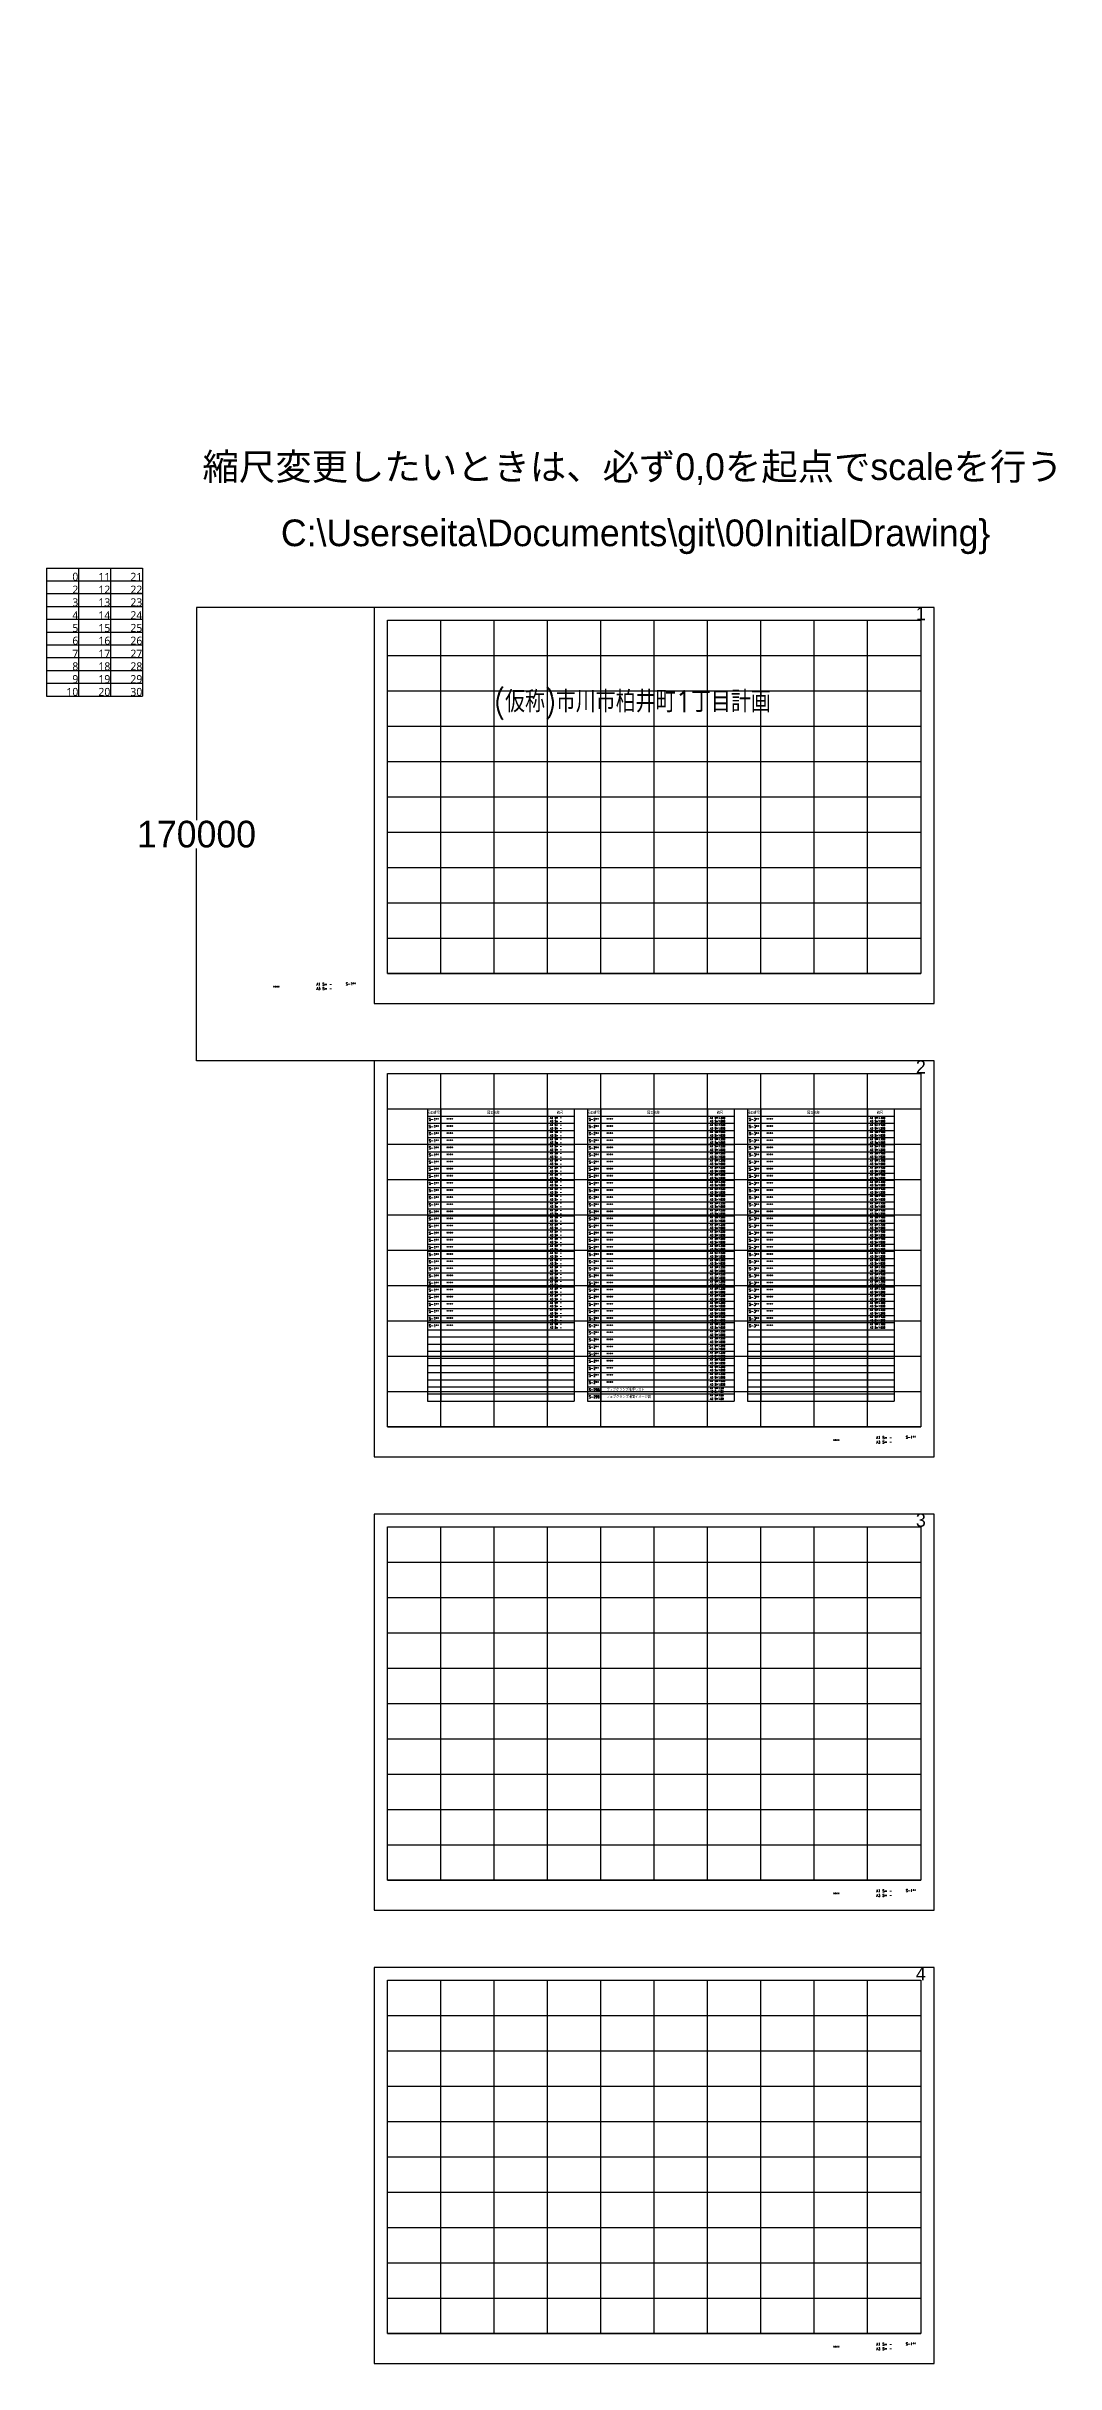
# Model space of a CAD drawing. Extents: x -122951 to 810000, y -1678500 to 210463.
# Drawn here: x -122951 to 255557, y -658500 to 210463 of the extents above; entities that cross this region are included whole.
import ezdxf

# ---------------------------------------------------------------- set-up
doc = ezdxf.new("R2010")
doc.units = 0
doc.header["$MEASUREMENT"] = 0
doc.layers.get('0').update_dxf_attribs({"color": 3, "linetype": 'CONTINUOUS'})
doc.layers.get('Defpoints').update_dxf_attribs({"color": 251, "linetype": 'CONTINUOUS'})
doc.layers.add('99_レイアウト枠', color=251, linetype='CONTINUOUS', plot=False)
doc.layers.add('99_頁番号', color=6, linetype='CONTINUOUS')
doc.styles.add('DRACAD', font='txt', dxfattribs={"width": 0.85, "bigfont": 'extfont2'})
doc.styles.get("Standard").update_dxf_attribs({"font": 'Osaka.ttc'})
doc.dimstyles.get("Standard").update_dxf_attribs({"dimtxt": 0.18, "dimasz": 0.18, "dimexe": 0.18, "dimexo": 0.0625, "dimgap": 0.09, "dimtad": 0, "dimtih": 1, "dimtoh": 1, "dimdec": 4, "dimzin": 0, "dimdsep": 46, "dimtxsty": 'Standard', "dimcen": 0.09, "dimadec": 0, "dimazin": 0, "dimtfac": 1, "dimtdec": 4, "dimtofl": 0, "dimtmove": 0, "dimatfit": 3, "dimfxl": 1, "dimtolj": 1, "dimtzin": 0, "dimarcsym": 0})

# ---------------------------------------------------------------- blocks, each defined once
blk = doc.blocks.new('*D7831')
at = {"layer": '99_レイアウト枠', "color": 0, "lineweight": -2}
for p, q in [((0, 0), (-66617, 0)), ((-66616, 0), (-66616, -79695)), ((-66616, -170000), (-66616, -90305)), ((0, -170000), (-66617, -170000))]:
    blk.add_line(p, q, dxfattribs=at)
at = {"layer": '99_レイアウト枠', "color": 0}
for points in [[(-66616, 0), (-66616, 0), (-66616, 0)], [(-66616, -170000), (-66616, -170000), (-66616, -170000)]]:
    blk.add_solid(points, dxfattribs=at)
at = {"layer": 'Defpoints', "color": 0}
for p in [(0, 0), (-66616, -170000), (0, -170000)]:
    blk.add_point(p, dxfattribs=at)
at = {"layer": '99_レイアウト枠', "color": 0, "insert": (-66616, -85000), "char_height": 10000, "attachment_point": 5}
blk.add_mtext('\\A1;170000', dxfattribs=at)
blk = doc.blocks.new('*T7869')
at = {"layer": '99_頁番号', "color": 0, "linetype": 'ByBlock', "lineweight": -2}
for p, q in [((0, 0), (36000, 0)), ((0, 0), (0, -48000)), ((12000, 0), (12000, -48000)), ((24000, 0), (24000, -48000)), ((36000, 0), (36000, -48000)), ((0, -4800), (36000, -4800)), ((0, -9600), (36000, -9600)), ((0, -14400), (36000, -14400)), ((0, -19200), (36000, -19200)), ((0, -24000), (36000, -24000)), ((0, -28800), (36000, -28800)), ((0, -33600), (36000, -33600)), ((0, -38400), (36000, -38400)), ((0, -43200), (36000, -43200)), ((0, -48000), (36000, -48000))]:
    blk.add_line(p, q, dxfattribs=at)
at = {"layer": '99_頁番号', "color": 0, "char_height": 3000, "width": 11988, "attachment_point": 9}
for s, insert in [('\\C7;\\fYu Gothic|b0|i0|c128;2', (11994, -9594)), ('\\C7;\\fYu Gothic|b0|i0|c128;0', (11994, -4794)), ('\\C7;\\fYu Gothic|b0|i0|c128;11', (23994, -4794)), ('\\C7;\\fYu Gothic|b0|i0|c128;12', (23994, -9594)), ('\\C7;\\fYu Gothic|b0|i0|c128;21', (35994, -4794)), ('\\C7;\\fYu Gothic|b0|i0|c128;22', (35994, -9594)), ('\\C7;\\fYu Gothic|b0|i0|c128;4', (11994, -19194)), ('\\C7;\\fYu Gothic|b0|i0|c128;3', (11994, -14394)), ('\\C7;\\fYu Gothic|b0|i0|c128;13', (23994, -14394)), ('\\C7;\\fYu Gothic|b0|i0|c128;14', (23994, -19194)), ('\\C7;\\fYu Gothic|b0|i0|c128;23', (35994, -14394)), ('\\C7;\\fYu Gothic|b0|i0|c128;24', (35994, -19194)), ('\\C7;\\fYu Gothic|b0|i0|c128;6', (11994, -28794)), ('\\C7;\\fYu Gothic|b0|i0|c128;5', (11994, -23994)), ('\\C7;\\fYu Gothic|b0|i0|c128;15', (23994, -23994)), ('\\C7;\\fYu Gothic|b0|i0|c128;16', (23994, -28794)), ('\\C7;\\fYu Gothic|b0|i0|c128;25', (35994, -23994)), ('\\C7;\\fYu Gothic|b0|i0|c128;26', (35994, -28794)), ('\\C7;\\fYu Gothic|b0|i0|c128;7', (11994, -33594)), ('\\C7;\\fYu Gothic|b0|i0|c128;17', (23994, -33594)), ('\\C7;\\fYu Gothic|b0|i0|c128;27', (35994, -33594)), ('\\C7;\\fYu Gothic|b0|i0|c128;8', (11994, -38394)), ('\\C7;\\fYu Gothic|b0|i0|c128;9', (11994, -43194)), ('\\C7;\\fYu Gothic|b0|i0|c128;18', (23994, -38394)), ('\\C7;\\fYu Gothic|b0|i0|c128;19', (23994, -43194)), ('\\C7;\\fYu Gothic|b0|i0|c128;28', (35994, -38394)), ('\\C7;\\fYu Gothic|b0|i0|c128;29', (35994, -43194)), ('\\C7;\\fYu Gothic|b0|i0|c128;10', (11994, -47994)), ('\\C7;\\fYu Gothic|b0|i0|c128;20', (23994, -47994)), ('\\C7;\\fYu Gothic|b0|i0|c128;30', (35994, -47994))]:
    blk.add_mtext(s, dxfattribs=dict(at, insert=insert))

msp = doc.modelspace()

# ---------------------------------------------------------------- hatches: boundary and pattern name
h = msp.add_hatch()
h.set_pattern_fill('ANSI31', color=256, scale=1000)
edge = h.paths.add_edge_path()
edge.add_line((123911.4, 194143.6), (123911.4, 210462.6))

# ---------------------------------------------------------------- linework, layer by layer
at = {"layer": '99_レイアウト枠'}
for p, q in [((5000, -137250), (5000, -4750)), ((25000, -137250), (25000, -4750)), ((45000, -137250), (45000, -4750)), ((65000, -137250), (65000, -4750)), ((85000, -137250), (85000, -4750)), ((105000, -137250), (105000, -4750)), ((125000, -137250), (125000, -4750)), ((145000, -137250), (145000, -4750)), ((165000, -137250), (165000, -4750)), ((185000, -137250), (185000, -4750)), ((5000, -18000), (205000, -18000)), ((5000, -31250), (205000, -31250)), ((5000, -44500), (205000, -44500)), ((5000, -57750), (205000, -57750)), ((5000, -71000), (205000, -71000)), ((5000, -84250), (205000, -84250)), ((5000, -97500), (205000, -97500)), ((5000, -110750), (205000, -110750)), ((5000, -124000), (205000, -124000)), ((5000, -137250), (205000, -137250)), ((5000, -307250), (5000, -174750)), ((25000, -307250), (25000, -174750)), ((45000, -307250), (45000, -174750)), ((65000, -307250), (65000, -174750)), ((85000, -307250), (85000, -174750)), ((105000, -307250), (105000, -174750)), ((125000, -307250), (125000, -174750)), ((145000, -307250), (145000, -174750)), ((165000, -307250), (165000, -174750)), ((185000, -307250), (185000, -174750)), ((5000, -188000), (205000, -188000)), ((5000, -201250), (205000, -201250)), ((5000, -214500), (205000, -214500)), ((5000, -227750), (205000, -227750)), ((5000, -241000), (205000, -241000)), ((5000, -254250), (205000, -254250)), ((5000, -267500), (205000, -267500)), ((5000, -280750), (205000, -280750)), ((5000, -294000), (205000, -294000)), ((5000, -307250), (205000, -307250)), ((5000, -477250), (5000, -344750)), ((25000, -477250), (25000, -344750)), ((45000, -477250), (45000, -344750)), ((65000, -477250), (65000, -344750)), ((85000, -477250), (85000, -344750)), ((105000, -477250), (105000, -344750)), ((125000, -477250), (125000, -344750)), ((145000, -477250), (145000, -344750)), ((165000, -477250), (165000, -344750)), ((185000, -477250), (185000, -344750)), ((5000, -358000), (205000, -358000)), ((5000, -371250), (205000, -371250)), ((5000, -384500), (205000, -384500)), ((5000, -397750), (205000, -397750)), ((5000, -411000), (205000, -411000)), ((5000, -424250), (205000, -424250)), ((5000, -437500), (205000, -437500)), ((5000, -450750), (205000, -450750)), ((5000, -464000), (205000, -464000)), ((5000, -477250), (205000, -477250)), ((5000, -647250), (5000, -514750)), ((25000, -647250), (25000, -514750)), ((45000, -647250), (45000, -514750)), ((65000, -647250), (65000, -514750)), ((85000, -647250), (85000, -514750)), ((105000, -647250), (105000, -514750)), ((125000, -647250), (125000, -514750)), ((145000, -647250), (145000, -514750)), ((165000, -647250), (165000, -514750)), ((185000, -647250), (185000, -514750)), ((5000, -528000), (205000, -528000)), ((5000, -541250), (205000, -541250)), ((5000, -554500), (205000, -554500)), ((5000, -567750), (205000, -567750)), ((5000, -581000), (205000, -581000)), ((5000, -594250), (205000, -594250)), ((5000, -607500), (205000, -607500)), ((5000, -620750), (205000, -620750)), ((5000, -634000), (205000, -634000)), ((5000, -647250), (205000, -647250))]:
    msp.add_line(p, q, dxfattribs=at)
for points in [[(0, -148500), (210000, -148500), (210000, 0), (0, 0)], [(5000, -4750), (205000, -4750), (205000, -137250), (5000, -137250)], [(0, -318500), (210000, -318500), (210000, -170000), (0, -170000)], [(5000, -174750), (205000, -174750), (205000, -307250), (5000, -307250)], [(0, -488500), (210000, -488500), (210000, -340000), (0, -340000)], [(5000, -344750), (205000, -344750), (205000, -477250), (5000, -477250)], [(0, -658500), (210000, -658500), (210000, -510000), (0, -510000)], [(5000, -514750), (205000, -514750), (205000, -647250), (5000, -647250)]]:
    msp.add_lwpolyline(points, close=True, dxfattribs=at)
at = {"layer": '99_頁番号'}
for p, q in [((20000, -188000), (74935.9, -188000)), ((20000, -188000), (20000, -297550)), ((20000, -190675), (74935.9, -190675)), ((25000, -188000), (25000, -297550)), ((64935.9, -188000), (64935.9, -297550)), ((74935.9, -188000), (74935.9, -297550)), ((80000, -188000), (134935.9, -188000)), ((80000, -188000), (80000, -297550)), ((80000, -190675), (134935.9, -190675)), ((85000, -188000), (85000, -297550)), ((124935.9, -188000), (124935.9, -297550)), ((134935.9, -188000), (134935.9, -297550)), ((140000, -188000), (194935.9, -188000)), ((140000, -188000), (140000, -297550)), ((140000, -190675), (194935.9, -190675)), ((145000, -188000), (145000, -297550)), ((184935.9, -188000), (184935.9, -297550)), ((194935.9, -188000), (194935.9, -297550)), ((20000, -193350), (74935.9, -193350)), ((20000, -196025), (74935.9, -196025)), ((20000, -198700), (74935.9, -198700)), ((80000, -193350), (134935.9, -193350)), ((80000, -196025), (134935.9, -196025)), ((80000, -198700), (134935.9, -198700)), ((140000, -193350), (194935.9, -193350)), ((140000, -196025), (194935.9, -196025)), ((140000, -198700), (194935.9, -198700)), ((20000, -201375), (74935.9, -201375)), ((20000, -204050), (74935.9, -204050)), ((20000, -206725), (74935.9, -206725)), ((80000, -201375), (134935.9, -201375)), ((80000, -204050), (134935.9, -204050)), ((80000, -206725), (134935.9, -206725)), ((140000, -201375), (194935.9, -201375)), ((140000, -204050), (194935.9, -204050)), ((140000, -206725), (194935.9, -206725)), ((20000, -209400), (74935.9, -209400)), ((20000, -212075), (74935.9, -212075)), ((20000, -214750), (74935.9, -214750)), ((80000, -209400), (134935.9, -209400)), ((80000, -212075), (134935.9, -212075)), ((80000, -214750), (134935.9, -214750)), ((140000, -209400), (194935.9, -209400)), ((140000, -212075), (194935.9, -212075)), ((140000, -214750), (194935.9, -214750)), ((20000, -217425), (74935.9, -217425)), ((20000, -220100), (74935.9, -220100)), ((20000, -222775), (74935.9, -222775)), ((20000, -225450), (74935.9, -225450)), ((80000, -217425), (134935.9, -217425)), ((80000, -220100), (134935.9, -220100)), ((80000, -222775), (134935.9, -222775)), ((80000, -225450), (134935.9, -225450)), ((140000, -217425), (194935.9, -217425)), ((140000, -220100), (194935.9, -220100)), ((140000, -222775), (194935.9, -222775)), ((140000, -225450), (194935.9, -225450)), ((20000, -228125), (74935.9, -228125)), ((20000, -230800), (74935.9, -230800)), ((20000, -233350), (74935.9, -233350)), ((80000, -228125), (134935.9, -228125)), ((80000, -230800), (134935.9, -230800)), ((80000, -233350), (134935.9, -233350)), ((140000, -228125), (194935.9, -228125)), ((140000, -230800), (194935.9, -230800)), ((140000, -233350), (194935.9, -233350)), ((20000, -236025), (74935.9, -236025)), ((20000, -238700), (74935.9, -238700)), ((20000, -241375), (74935.9, -241375)), ((80000, -236025), (134935.9, -236025)), ((80000, -238700), (134935.9, -238700)), ((80000, -241375), (134935.9, -241375)), ((140000, -236025), (194935.9, -236025)), ((140000, -238700), (194935.9, -238700)), ((140000, -241375), (194935.9, -241375)), ((20000, -244050), (74935.9, -244050)), ((20000, -246725), (74935.9, -246725)), ((20000, -249400), (74935.9, -249400)), ((80000, -244050), (134935.9, -244050)), ((80000, -246725), (134935.9, -246725)), ((80000, -249400), (134935.9, -249400)), ((140000, -244050), (194935.9, -244050)), ((140000, -246725), (194935.9, -246725)), ((140000, -249400), (194935.9, -249400)), ((20000, -252075), (74935.9, -252075)), ((20000, -254750), (74935.9, -254750)), ((20000, -257425), (74935.9, -257425)), ((20000, -260100), (74935.9, -260100)), ((80000, -252075), (134935.9, -252075)), ((80000, -254750), (134935.9, -254750)), ((80000, -257425), (134935.9, -257425)), ((80000, -260100), (134935.9, -260100)), ((140000, -252075), (194935.9, -252075)), ((140000, -254750), (194935.9, -254750)), ((140000, -257425), (194935.9, -257425)), ((140000, -260100), (194935.9, -260100)), ((20000, -262775), (74935.9, -262775)), ((20000, -265450), (74935.9, -265450)), ((20000, -268125), (74935.9, -268125)), ((80000, -262775), (134935.9, -262775)), ((80000, -265450), (134935.9, -265450)), ((80000, -268125), (134935.9, -268125)), ((140000, -262775), (194935.9, -262775)), ((140000, -265450), (194935.9, -265450)), ((140000, -268125), (194935.9, -268125)), ((20000, -270800), (74935.9, -270800)), ((20000, -273475), (74935.9, -273475)), ((20000, -276150), (74935.9, -276150)), ((80000, -270800), (134935.9, -270800)), ((80000, -273475), (134935.9, -273475)), ((80000, -276150), (134935.9, -276150)), ((140000, -270800), (194935.9, -270800)), ((140000, -273475), (194935.9, -273475)), ((140000, -276150), (194935.9, -276150)), ((20000, -278825), (74935.9, -278825)), ((20000, -281500), (74935.9, -281500)), ((20000, -284175), (74935.9, -284175)), ((80000, -278825), (134935.9, -278825)), ((80000, -281500), (134935.9, -281500)), ((80000, -284175), (134935.9, -284175)), ((140000, -278825), (194935.9, -278825)), ((140000, -281500), (194935.9, -281500)), ((140000, -284175), (194935.9, -284175)), ((20000, -286850), (74935.9, -286850)), ((20000, -289525), (74935.9, -289525)), ((20000, -292200), (74935.9, -292200)), ((20000, -294875), (74935.9, -294875)), ((80000, -286850), (134935.9, -286850)), ((80000, -289525), (134935.9, -289525)), ((80000, -292200), (134935.9, -292200)), ((80000, -294875), (134935.9, -294875)), ((140000, -286850), (194935.9, -286850)), ((140000, -289525), (194935.9, -289525)), ((140000, -292200), (194935.9, -292200)), ((140000, -294875), (194935.9, -294875)), ((20000, -297550), (74935.9, -297550)), ((80000, -297550), (134935.9, -297550)), ((140000, -297550), (194935.9, -297550))]:
    msp.add_line(p, q, dxfattribs=at)

# ---------------------------------------------------------------- block references
msp.add_blockref('*T7869', (-122950.8, 14830.1))

# ---------------------------------------------------------------- texts
at = {"layer": '99_レイアウト枠', "attachment_point": 8}
for s, insert, char_height in [('縮尺変更したいときは、必ず0,0を起点でscaleを行う', (96913, 45994.6), 10000), ('{C:\\Users\\keita\\Documents\\git\\00InitialDrawing\\}', (98042.2, 20019.1), 10000), ('1', (205000, -4750), 5000), ('2', (205000, -174750), 5000), ('3', (205000, -344750), 5000), ('4', (205000, -514750), 5000)]:
    msp.add_mtext(s, dxfattribs=dict(at, insert=insert, char_height=char_height))
at = {"layer": '99_頁番号', "insert": (45000, -31250), "char_height": 8000, "width": 124000, "attachment_point": 1, "style": 'DRACAD'}
msp.add_mtext('(仮称)市川市柏井町1丁目計画', dxfattribs=at)
at = {"layer": '99_頁番号', "char_height": 1000, "attachment_point": 5, "style": 'DRACAD'}
for s, insert in [('{  ****  }', (-37500, -142375)), ('A1 S= - ^JA3 S= - ', (-18750, -142062.5)), ('{S-1**}', (-8750, -141125)), ('{  ****  }', (172500, -312375)), ('A1 S= - ^JA3 S= - ', (191250, -312062.5)), ('{S-1**}', (201250, -311125)), ('{  ****  }', (172500, -482375)), ('A1 S= - ^JA3 S= - ', (191250, -482062.5)), ('{S-1**}', (201250, -481125)), ('A1 S= - ^JA3 S= - ', (191250, -652062.5)), ('{S-1**}', (201250, -651125)), ('{  ****  }', (172500, -652375))]:
    msp.add_mtext(s, dxfattribs=dict(at, insert=insert))
at = {"layer": '99_頁番号', "style": 'DRACAD'}
for s, insert, char_height, width, attachment_point, line_spacing_factor in [('図面番号', (22250, -189416.7), 1000, 4500, 5, 1.6), ('図面名称', (44717.9, -189416.7), 1000, 39435.874, 5, 1.6), ('A1 S= - ^JA3 S= - \\PA1 S= - ^JA3 S= - \\PA1 S= - ^JA3 S= - \\PA1 S= - ^JA3 S= - \\PA1 S= - ^JA3 S= - \\PA1 S= - ^JA3 S= - \\PA1 S= - ^JA3 S= - \\PA1 S= - ^JA3 S= - \\PA1 S= - ^JA3 S= - \\PA1 S= - ^JA3 S= - \\PA1 S= - ^JA3 S= - \\PA1 S= - ^JA3 S= - \\PA1 S= - ^JA3 S= - \\PA1 S= - ^JA3 S= - \\PA1 S= - ^JA3 S= - \\PA1 S= - ^JA3 S= - \\PA1 S= - ^JA3 S= - \\PA1 S= - ^JA3 S= - \\PA1 S= - ^JA3 S= - \\PA1 S= - ^JA3 S= - \\PA1 S= - ^JA3 S= - \\PA1 S= - ^JA3 S= - \\PA1 S= - ^JA3 S= - \\PA1 S= - ^JA3 S= - \\PA1 S= - ^JA3 S= - \\PA1 S= - ^JA3 S= - \\PA1 S= - ^JA3 S= - \\PA1 S= - ^JA3 S= - \\PA1 S= - ^JA3 S= - \\PA1 S= - ^JA3 S= - ', (66000, -190925), 750, 8935.874, 1, 1.066667), ('縮尺', (69653.8, -189416.7), 1000, 9435.874, 5, 1.6), ('図面番号', (82250, -189416.7), 1000, 4500, 5, 1.6), ('図面名称', (104717.9, -189416.7), 1000, 39435.874, 5, 1.6), ('A1 S=1:300^JA3 S=1:600\\PA1 S=1:300^JA3 S=1:600\\PA1 S=1:300^JA3 S=1:600\\PA1 S=1:300^JA3 S=1:600\\PA1 S=1:300^JA3 S=1:600\\PA1 S=1:300^JA3 S=1:600\\PA1 S=1:300^JA3 S=1:600\\PA1 S=1:300^JA3 S=1:600\\PA1 S=1:300^JA3 S=1:600\\PA1 S=1:300^JA3 S=1:600\\PA1 S=1:300^JA3 S=1:600\\PA1 S=1:300^JA3 S=1:600\\PA1 S=1:300^JA3 S=1:600\\PA1 S=1:300^JA3 S=1:600\\PA1 S=1:300^JA3 S=1:600\\PA1 S=1:300^JA3 S=1:600\\PA1 S=1:300^JA3 S=1:600\\PA1 S=1:300^JA3 S=1:600\\PA1 S=1:300^JA3 S=1:600\\PA1 S=1:300^JA3 S=1:600\\PA1 S=1:300^JA3 S=1:600\\PA1 S=1:300^JA3 S=1:600\\PA1 S=1:300^JA3 S=1:600\\PA1 S=1:300^JA3 S=1:600\\PA1 S=1:300^JA3 S=1:600\\PA1 S=1:300^JA3 S=1:600\\PA1 S=1:300^JA3 S=1:600\\PA1 S=1:300^JA3 S=1:600\\PA1 S=1:300^JA3 S=1:600\\PA1 S=1:300^JA3 S=1:600\\PA1 S=1:300^JA3 S=1:600\\PA1 S=1:300^JA3 S=1:600\\PA1 S=1:300^JA3 S=1:600\\PA1 S=1:300^JA3 S=1:600\\PA1 S=1:300^JA3 S=1:600\\PA1 S=1:300^JA3 S=1:600\\PA1 S=1:300^JA3 S=1:600\\PA1 S=1:300^JA3 S=1:600\\PA1 S=1:25^JA3 S=1:50\\PA1 S=1:25^JA3 S=1:50\\P', (126000, -190925), 750, 10804.015, 1, 1.066667), ('縮尺', (129653.8, -189416.7), 1000, 9435.874, 5, 1.6), ('図面番号', (142250, -189416.7), 1000, 4500, 5, 1.6), ('図面名称', (164717.9, -189416.7), 1000, 39435.874, 5, 1.6), ('A1 S=1:100^JA3 S=1:200\\PA1 S=1:100^JA3 S=1:200\\PA1 S=1:100^JA3 S=1:200\\PA1 S=1:100^JA3 S=1:200\\PA1 S=1:100^JA3 S=1:200\\PA1 S=1:100^JA3 S=1:200\\PA1 S=1:100^JA3 S=1:200\\PA1 S=1:100^JA3 S=1:200\\PA1 S=1:100^JA3 S=1:200\\PA1 S=1:100^JA3 S=1:200\\PA1 S=1:100^JA3 S=1:200\\PA1 S=1:100^JA3 S=1:200\\PA1 S=1:100^JA3 S=1:200\\PA1 S=1:100^JA3 S=1:200\\PA1 S=1:100^JA3 S=1:200\\PA1 S=1:100^JA3 S=1:200\\PA1 S=1:100^JA3 S=1:200\\PA1 S=1:100^JA3 S=1:200\\PA1 S=1:100^JA3 S=1:200\\PA1 S=1:100^JA3 S=1:200\\PA1 S=1:100^JA3 S=1:200\\PA1 S=1:100^JA3 S=1:200\\PA1 S=1:100^JA3 S=1:200\\PA1 S=1:100^JA3 S=1:200\\PA1 S=1:100^JA3 S=1:200\\PA1 S=1:100^JA3 S=1:200\\PA1 S=1:100^JA3 S=1:200\\PA1 S=1:100^JA3 S=1:200\\PA1 S=1:100^JA3 S=1:200\\PA1 S=1:100^JA3 S=1:200', (186000, -190925), 750, 8656.876, 1, 1.066667), ('縮尺', (189653.8, -189416.7), 1000, 9435.874, 5, 1.6), ('S-1**\\PS-1**\\PS-1**\\PS-1**\\PS-1**\\PS-1**\\PS-1**\\PS-1**\\PS-1**\\PS-1**\\PS-1**\\PS-1**\\PS-1**\\PS-1**\\PS-1**\\PS-1**\\PS-1**\\PS-1**\\PS-1**\\PS-1**\\PS-1**\\PS-1**\\PS-1**\\PS-1**\\PS-1**\\PS-1**\\PS-1**\\PS-1**\\PS-1**\\PS-1**', (20500, -191425), 1000, 4500, 1, 1.6), ('  ****  \\P  ****  \\P  ****  \\P  ****  \\P  ****  \\P  ****  \\P  ****  \\P  ****  \\P  ****  \\P  ****  \\P  ****  \\P  ****  \\P  ****  \\P  ****  \\P  ****  \\P  ****  \\P  ****  \\P  ****  \\P  ****  \\P  ****  \\P  ****  \\P  ****  \\P  ****  \\P  ****  \\P  ****  \\P  ****  \\P  ****  \\P  ****  \\P  ****  \\P  ****  ', (25500, -191425), 1000, 39500, 1, 1.6), ('S-2**\\PS-2**\\PS-2**\\PS-2**\\PS-2**\\PS-2**\\PS-2**\\PS-2**\\PS-2**\\PS-2**\\PS-2**\\PS-2**\\PS-2**\\PS-2**\\PS-2**\\PS-2**\\PS-2**\\PS-2**\\PS-2**\\PS-2**\\PS-2**\\PS-2**\\PS-2**\\PS-2**\\PS-2**\\PS-2**\\PS-2**\\PS-2**\\PS-2**\\PS-2**\\PS-2**\\PS-2**\\PS-2**\\PS-2**\\PS-2**\\PS-2**\\PS-2**\\PS-2**\\PS-298\\PS-299', (80500, -191425), 1000, 10804.015, 1, 1.6), ('  ****  \\P  ****  \\P  ****  \\P  ****  \\P  ****  \\P  ****  \\P  ****  \\P  ****  \\P  ****  \\P  ****  \\P  ****  \\P  ****  \\P  ****  \\P  ****  \\P  ****  \\P  ****  \\P  ****  \\P  ****  \\P  ****  \\P  ****  \\P  ****  \\P  ****  \\P  ****  \\P  ****  \\P  ****  \\P  ****  \\P  ****  \\P  ****  \\P  ****  \\P  ****  \\P  ****  \\P  ****  \\P  ****  \\P  ****  \\P  ****  \\P  ****  \\P  ****  \\P  ****  \\P  ウェブクランプ継手リスト  \\P  ウェブクランプ構面イメージ図  ', (85500, -191425), 1000, 38791.967, 1, 1.6), ('S-3**\\PS-3**\\PS-3**\\PS-3**\\PS-3**\\PS-3**\\PS-3**\\PS-3**\\PS-3**\\PS-3**\\PS-3**\\PS-3**\\PS-3**\\PS-3**\\PS-3**\\PS-3**\\PS-3**\\PS-3**\\PS-3**\\PS-3**\\PS-3**\\PS-3**\\PS-3**\\PS-3**\\PS-3**\\PS-3**\\PS-3**\\PS-3**\\PS-3**\\PS-3**', (140564.1, -191425), 1000, 10804.015, 1, 1.6), ('  ****  \\P  ****  \\P  ****  \\P  ****  \\P  ****  \\P  ****  \\P  ****  \\P  ****  \\P  ****  \\P  ****  \\P  ****  \\P  ****  \\P  ****  \\P  ****  \\P  ****  \\P  ****  \\P  ****  \\P  ****  \\P  ****  \\P  ****  \\P  ****  \\P  ****  \\P  ****  \\P  ****  \\P  ****  \\P  ****  \\P  ****  \\P  ****  \\P  ****  \\P  ****  ', (145500, -191425), 1000, 39524.018, 1, 1.6)]:
    msp.add_mtext(s, dxfattribs=dict(at, insert=insert, char_height=char_height, width=width, attachment_point=attachment_point, line_spacing_factor=line_spacing_factor))

# ---------------------------------------------------------------- dimensions: what is measured, and where the dimension line sits
at = {"layer": '99_レイアウト枠'}
dim = msp.add_linear_dim(base=(-66616.4, -170000), p1=(0, 0), p2=(0, -170000), angle=90, dimstyle='Standard', override={"dimtxt": 10000, "dimdec": 0}, dxfattribs=at)
dim.commit()
dim.dimension.update_dxf_attribs({"geometry": '*D7831', "text_midpoint": (-66616.4, -85000)})

doc.saveas('drawing.dxf')
